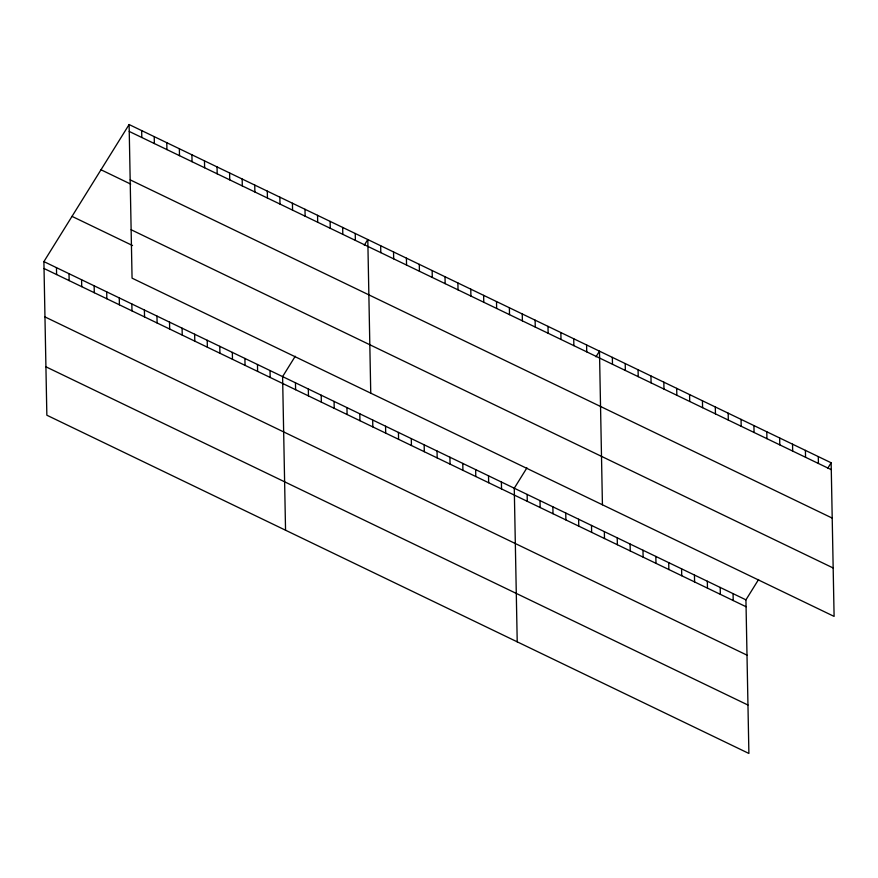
<?xml version="1.0" encoding="UTF-8"?>
<svg xmlns="http://www.w3.org/2000/svg" width="878" height="878" viewBox="0 0 878 878"><rect width="100%" height="100%" fill="white"/><g stroke="black" fill="none" stroke-linecap="round" stroke-linejoin="round"><path stroke-width="1.32" d="M758.592 579.491L745.938 599.839L748.89 753.456L46.852 415.217L43.9 261.6L129.11 124.544L831.148 462.783L834.1 616.4L132.062 278.161L129.11 124.544M295.249 356.248L282.595 376.607L285.548 530.213M364.282 245.203L367.805 239.54L370.746 393.157M526.921 467.875L514.267 488.223L517.219 641.84M595.964 356.819L599.476 351.167L602.429 504.773M827.636 468.435L831.148 462.783M129.242 131.448L831.279 469.675M130.174 179.858L832.212 518.097M100.992 169.772L130.679 184.084M131.129 229.74L833.167 567.978M72.018 216.372L132.545 245.533M43.9 261.6L745.938 599.839M44.032 268.503L746.08 606.742M44.965 316.914L747.002 655.153M45.919 366.806L747.957 705.034M818.285 456.582L818.417 463.474M805.411 450.381L805.543 457.273M792.538 444.18L792.669 451.072M779.664 437.979L779.796 444.872M766.801 431.778L766.933 438.671M753.928 425.578L754.059 432.47M741.054 419.377L741.186 426.269M733.075 593.638L733.207 600.541M728.18 413.176L728.312 420.068M720.201 587.437L720.333 594.34M715.318 406.975L715.449 413.867M707.328 581.236L707.459 588.139M702.444 400.774L702.576 407.666M694.454 575.035L694.597 581.938M689.57 394.573L689.702 401.465M681.591 568.834L681.723 575.738M676.697 388.372L676.828 395.265M668.718 562.633L668.849 569.537M663.834 382.171L663.966 389.064M655.844 556.433L655.976 563.336M650.96 375.971L651.092 382.863M642.981 550.232L643.113 557.135M638.086 369.77L638.218 376.662M630.108 544.031L630.239 550.934M625.213 363.569L625.355 370.461M617.234 537.83L617.366 544.733M612.35 357.368L612.482 364.26M604.36 531.629L604.492 538.532M591.498 525.428L591.629 532.331M586.603 344.966L586.734 351.858M578.624 519.227L578.756 526.131M573.74 338.765L573.872 345.658M565.75 513.026L565.882 519.93M560.866 332.564L560.998 339.457M552.877 506.825L553.008 513.729M547.993 326.364L548.124 333.256M540.014 500.625L540.146 507.528M535.119 320.163L535.251 327.055M527.14 494.424L527.272 501.327M522.256 313.962L522.388 320.854M509.383 307.761L509.514 314.653M501.393 482.022L501.536 488.925M496.509 301.56L496.641 308.452M488.53 475.821L488.662 482.724M483.635 295.359L483.767 302.251M475.656 469.62L475.788 476.513M470.773 289.158L470.904 296.051M462.783 463.419L462.915 470.312M457.899 282.957L458.031 289.85M449.92 457.219L450.052 464.111M445.025 276.757L445.157 283.649M437.046 451.018L437.178 457.91M432.152 270.556L432.283 277.448M424.173 444.817L424.304 451.709M419.289 264.355L419.421 271.247M411.299 438.616L411.431 445.508M406.415 258.154L406.547 265.046M398.436 432.415L398.568 439.307M393.542 251.942L393.673 258.845M385.563 426.214L385.694 433.106M380.668 245.741L380.811 252.644M372.689 420.013L372.821 426.906M359.815 413.812L359.947 420.705M355.239 233.493L355.37 240.385M346.953 407.611L347.084 414.504M342.672 227.435L342.804 234.338M334.079 401.411L334.211 408.303M330.117 221.388L330.249 228.28M321.205 395.21L321.337 402.102M317.551 215.329L317.682 222.233M304.984 209.282L305.116 216.186M308.332 389.009L308.463 395.901M292.429 203.224L292.561 210.127M295.469 382.808L295.601 389.7M279.862 197.177L279.994 204.08M267.296 191.13L267.428 198.022M270.029 370.549L270.161 377.452M254.741 185.071L254.872 191.975M257.474 364.502L257.605 371.394M242.174 179.024L242.306 185.916M244.907 358.443L245.039 365.347M229.608 172.966L229.74 179.869M232.341 352.396L232.472 359.289M217.053 166.919L217.184 173.811M219.785 346.338L219.917 353.241M204.486 160.861L204.618 167.764M207.219 340.291L207.351 347.183M191.92 154.813L192.052 161.706M194.653 334.233L194.784 341.136M179.364 148.755L179.496 155.658M182.086 328.185L182.229 335.078M166.798 142.708L166.93 149.6M169.531 322.127L169.663 329.03M154.232 136.65L154.363 143.553M156.964 316.08L157.096 322.972M141.665 130.602L141.808 137.495M144.398 310.022L144.541 316.925M131.843 303.975L131.974 310.867M119.276 297.916L119.408 304.82M106.71 291.869L106.842 298.761M94.155 285.811L94.286 292.714M81.588 279.764L81.72 286.656M69.022 273.706L69.153 280.609M56.466 267.658L56.598 274.551"/></g></svg>
